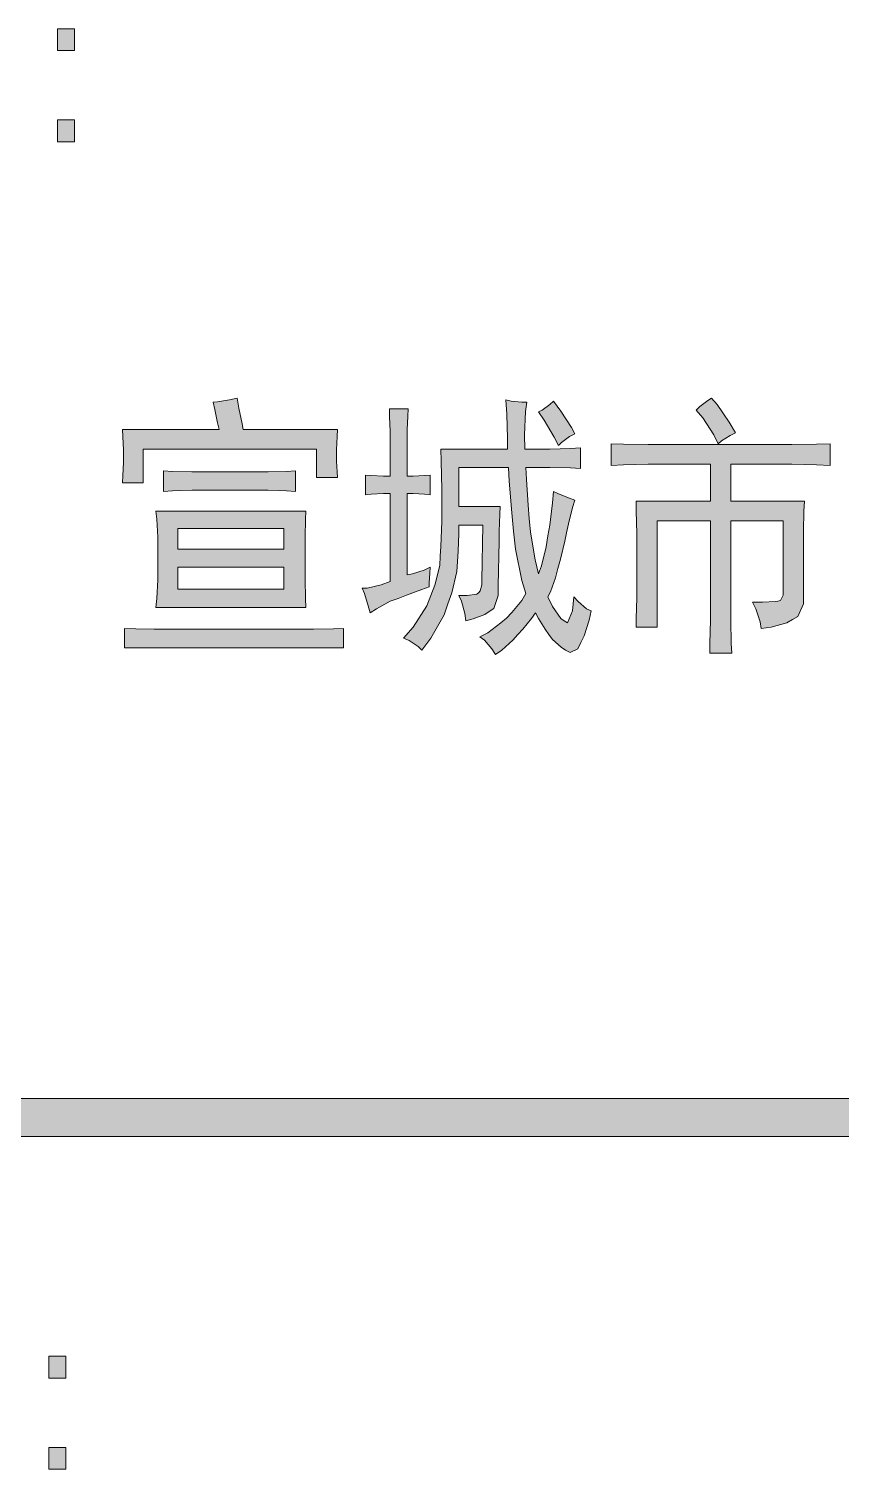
# Model space of a CAD drawing. Header units: millimetres. Extents: x 803 to 707111, y 130 to 2706464.
# Drawn here: x 701117 to 702226, y 2646160 to 2648126 of the extents above; entities that cross this region are included whole.
import ezdxf

# ---------------------------------------------------------------- set-up
doc = ezdxf.new("R2010")
doc.units = ezdxf.units.MM

msp = doc.modelspace()

# ---------------------------------------------------------------- hatches: boundary and pattern name
h = msp.add_hatch(color=0)
h.dxf.hatch_style = 2
h.paths.add_polyline_path([(701179.7, 2648096.5), (701156.1, 2648096.5), (701156.1, 2648126.1), (701179.7, 2648126.1)])
h = msp.add_hatch(color=0)
h.dxf.hatch_style = 2
h.paths.add_polyline_path([(701179.7, 2647972), (701156.1, 2647972), (701156.1, 2648002), (701179.7, 2648002)])
h = msp.add_hatch(color=0)
h.dxf.hatch_style = 2
h.paths.add_polyline_path([(701401.3, 2647622), (701403.9, 2647608.3), (701408.2, 2647586.8), (701409.4, 2647579.1), (701538.2, 2647579.1), (701537.8, 2647569.7), (701537, 2647551.6), (701537, 2647543.5), (701537, 2647536.2), (701537.8, 2647521.6), (701538.2, 2647513.9), (701509.9, 2647513.9), (701509.9, 2647552.5), (701273.3, 2647552.5), (701273.3, 2647506.6), (701245, 2647506.6), (701245.4, 2647516.4), (701246.3, 2647534), (701246.3, 2647542.2), (701246.3, 2647551.2), (701245.4, 2647569.7), (701245, 2647579.1), (701376.8, 2647579.1), (701374.7, 2647588.1), (701370.8, 2647606.6), (701368.7, 2647616.5), (701374.7, 2647616.9), (701391, 2647619.9)])
h = msp.add_hatch(color=0)
h.dxf.hatch_style = 2
h.paths.add_polyline_path([(701663.6, 2647364.4), (701653.3, 2647360.6), (701632.3, 2647352.9), (701621.1, 2647348.6), (701610.4, 2647344.7), (701591.5, 2647334.4), (701582.9, 2647328.8), (701580.3, 2647338.3), (701575.2, 2647355.4), (701572.2, 2647362.7), (701579, 2647362.7), (701597.9, 2647367), (701610.4, 2647371.7), (701610.4, 2647492), (701600.9, 2647492), (701584.2, 2647491.1), (701576.5, 2647490.2), (701576.5, 2647516.9), (701584.2, 2647516.4), (701600.9, 2647515.6), (701610.4, 2647515.6), (701610.4, 2647568.8), (701610.4, 2647577), (701609.5, 2647596.3), (701609.1, 2647607.5), (701634.8, 2647607.5), (701634.4, 2647597.6), (701633.6, 2647578.7), (701633.6, 2647568.8), (701633.6, 2647515.6), (701641.7, 2647515.6), (701657.2, 2647516.4), (701664.9, 2647516.9), (701664.9, 2647490.2), (701657.2, 2647491.1), (701641.7, 2647492), (701633.6, 2647492), (701633.6, 2647380.8), (701640.9, 2647382), (701656.7, 2647387.2), (701664.9, 2647391.1), (701664.5, 2647383.3), (701663.6, 2647370)])
h = msp.add_hatch(color=0)
h.dxf.hatch_style = 2
h.paths.add_polyline_path([(701833.2, 2647494.5), (701839.2, 2647492), (701853.4, 2647485.9), (701862, 2647482.9), (701859, 2647472.6), (701853.4, 2647450.3), (701850.8, 2647438.3), (701848.7, 2647426.7), (701842.7, 2647402.2), (701839.2, 2647389.3), (701835.8, 2647376.9), (701828.9, 2647357.6), (701825.5, 2647350.7), (701831.9, 2647337.4), (701843.1, 2647321.1), (701847.8, 2647318.1), (701852.1, 2647315.5), (701859, 2647331.8), (701860.7, 2647350.7), (701866.7, 2647344.3), (701878.3, 2647334.4), (701884.3, 2647331.8), (701881.7, 2647318.9), (701874.9, 2647297.5), (701870.6, 2647288.4), (701866.3, 2647279.9), (701856, 2647274.7), (701849.5, 2647278.1), (701843.5, 2647282), (701831.9, 2647292.7), (701826.8, 2647299.6), (701821.6, 2647306.9), (701812.6, 2647321.1), (701808.7, 2647328.8), (701803.2, 2647321.1), (701791.1, 2647306.5), (701784.3, 2647299.2), (701777.4, 2647291.5), (701762.4, 2647278.1), (701753.8, 2647272.1), (701749.1, 2647279.9), (701738.7, 2647291.5), (701732.7, 2647296.2), (701743.5, 2647301.8), (701761.1, 2647315.1), (701768.8, 2647321.9), (701776.1, 2647329.2), (701789.8, 2647345.6), (701795.4, 2647355.4), (701789.8, 2647373), (701781.3, 2647416), (701778.7, 2647440.4), (701776.1, 2647465.3), (701772.7, 2647508.7), (701771.8, 2647527.2), (701704, 2647527.2), (701704, 2647473.9), (701760.2, 2647473.9), (701759.8, 2647463.6), (701758.9, 2647440), (701758.9, 2647426.7), (701757.6, 2647365.7), (701757.6, 2647352.4), (701751.6, 2647334.8), (701745.2, 2647331), (701739.2, 2647326.7), (701723.3, 2647320.6), (701713.4, 2647318.1), (701712.1, 2647327.9), (701707.4, 2647345.1), (701704, 2647352.4), (701715.1, 2647352.4), (701728.4, 2647354.6), (701731, 2647356.7), (701733.2, 2647358.9), (701735.3, 2647367), (701735.3, 2647373), (701736.6, 2647448.6), (701704, 2647448.6), (701704, 2647437.4), (701703.1, 2647413), (701702.3, 2647399.2), (701701.4, 2647385.5), (701694.5, 2647356.3), (701688.9, 2647341.3), (701683.8, 2647326.2), (701665.8, 2647294.5), (701653.3, 2647278.1), (701648.6, 2647282.9), (701636.1, 2647291), (701628.4, 2647294.5), (701641.7, 2647309.5), (701660.2, 2647338.3), (701665.8, 2647352.4), (701671.3, 2647366.6), (701677.8, 2647393.6), (701678.6, 2647406.5), (701679.5, 2647419.4), (701680.8, 2647453.7), (701680.8, 2647475.6), (701680.8, 2647497.5), (701679.9, 2647536.2), (701679.5, 2647552.5), (701770.5, 2647552.5), (701770.5, 2647566.7), (701769.2, 2647600.2), (701767.9, 2647619.5), (701775.2, 2647617.8), (701789.8, 2647616.5), (701796.7, 2647616.5), (701795, 2647603.6), (701793.7, 2647571.8), (701794.1, 2647552.5), (701813.9, 2647552.5), (701828.1, 2647552.5), (701856.4, 2647553.4), (701869.7, 2647554.2), (701869.7, 2647525.9), (701856.4, 2647526.7), (701828.1, 2647527.2), (701813.9, 2647527.2), (701795.4, 2647527.2), (701796.3, 2647510.8), (701798.4, 2647476.1), (701800.1, 2647457.6), (701801.9, 2647439.1), (701807.9, 2647401.4), (701812.6, 2647382), (701816.5, 2647393.2), (701822.9, 2647419), (701825.5, 2647434), (701828.1, 2647448.6), (701831.9, 2647479.1)])
h = msp.add_hatch(color=0)
h.dxf.hatch_style = 2
h.paths.add_polyline_path([(701833.2, 2647617.8), (701843.1, 2647604.4), (701857.7, 2647582.1), (701862, 2647573.5), (701854.7, 2647569.7), (701843.9, 2647561.5), (701840.1, 2647557.2), (701834.1, 2647568.8), (701820.3, 2647592), (701812.6, 2647603.2), (701817.7, 2647605.7), (701828.1, 2647613.5)])
h = msp.add_hatch(color=0)
h.dxf.hatch_style = 2
h.paths.add_polyline_path([(702048.7, 2647622), (702056.5, 2647613.5), (702072.8, 2647589.4), (702081.4, 2647574.8), (702074.1, 2647571), (702062.5, 2647563.7), (702057.8, 2647559.8), (702051.7, 2647571.8), (702036.7, 2647595), (702027.7, 2647605.7), (702032.9, 2647610.5), (702043.6, 2647618.6)])
h = msp.add_hatch(color=0)
h.dxf.hatch_style = 2
h.paths.add_polyline_path([(702142.8, 2647558.5), (702158.2, 2647558.5), (702192.1, 2647559.4), (702210.6, 2647559.8), (702210.6, 2647530.2), (702192.1, 2647531), (702158.2, 2647531.9), (702142.8, 2647531.9), (702074.9, 2647531.9), (702074.9, 2647481.2), (702175.4, 2647481.2), (702174.5, 2647467.9), (702174.1, 2647440.4), (702174.1, 2647426.7), (702174.1, 2647353.7), (702174.1, 2647341.3), (702166.4, 2647324.1), (702159.1, 2647319.8), (702151.3, 2647315.5), (702130.3, 2647309.5), (702116.6, 2647307.8), (702115.3, 2647316.8), (702109.3, 2647334.4), (702104.6, 2647343.4), (702118.3, 2647343.4), (702135.9, 2647344.3), (702139.3, 2647345.1), (702142.8, 2647345.6), (702146.6, 2647353.3), (702146.6, 2647359.7), (702146.6, 2647454.6), (702074.9, 2647454.6), (702074.9, 2647337.4), (702074.9, 2647318.9), (702075.4, 2647287.2), (702076.2, 2647273.9), (702046.2, 2647273.9), (702046.6, 2647287.2), (702047.4, 2647318.9), (702047.4, 2647337.4), (702047.4, 2647454.6), (701974.5, 2647454.6), (701974.5, 2647309.5), (701945.7, 2647309.5), (701946.1, 2647321.1), (701947, 2647349.4), (701947, 2647365.7), (701947, 2647420.7), (701947, 2647437.4), (701946.1, 2647467.9), (701945.7, 2647481.2), (702047.4, 2647481.2), (702047.4, 2647531.9), (701979.6, 2647531.9), (701962.4, 2647531.9), (701928.5, 2647531), (701911.8, 2647530.2), (701911.8, 2647559.8), (701928.5, 2647559.4), (701962.4, 2647558.5), (701979.6, 2647558.5)])
h = msp.add_hatch(color=0)
h.dxf.hatch_style = 2
h.paths.add_polyline_path([(701431.3, 2647521.6), (701443.8, 2647521.6), (701468.7, 2647522), (701481.1, 2647522.9), (701481.1, 2647494.5), (701468.7, 2647495.4), (701443.8, 2647496.3), (701431.3, 2647496.3), (701354.5, 2647496.3), (701339.9, 2647496.3), (701313.3, 2647495.4), (701300.8, 2647494.5), (701300.8, 2647522.9), (701313.3, 2647522), (701339.5, 2647521.6), (701353.2, 2647521.6)])
h = msp.add_hatch(color=0)
h.paths.add_polyline_path([(701495.3, 2647467.9), (701494.9, 2647456.8), (701494, 2647432.3), (701494, 2647419), (701494, 2647388.1), (701494, 2647374.7), (701494.9, 2647348.6), (701495.3, 2647336.1), (701290.5, 2647336.1), (701291.8, 2647348.6), (701293.1, 2647373.9), (701293.1, 2647386.3), (701293.1, 2647419), (701293.1, 2647432.3), (701291.8, 2647456.8), (701290.5, 2647467.9)])
h.paths.add_polyline_path([(701465.3, 2647361.4), (701465.3, 2647391.1), (701320.6, 2647391.1), (701320.6, 2647361.4)])
h.paths.add_polyline_path([(701465.3, 2647416), (701465.3, 2647444.3), (701320.6, 2647444.3), (701320.6, 2647416)])
h = msp.add_hatch(color=0)
h.dxf.hatch_style = 2
h.paths.add_polyline_path([(701492.7, 2647306.5), (701505.6, 2647306.5), (701532.7, 2647307.3), (701546.4, 2647307.8), (701546.4, 2647281.2), (701247.6, 2647281.2), (701247.6, 2647307.8), (701263, 2647307.3), (701288.4, 2647306.5), (701298.2, 2647306.5)])
h = msp.add_hatch(color=0)
h.dxf.hatch_style = 2
h.paths.add_polyline_path([(699927.3, 2646614.4), (699927.3, 2646665.9), (705932.2, 2646665.9), (705932.2, 2646614.4)])
h = msp.add_hatch(color=0)
h.dxf.hatch_style = 2
h.paths.add_polyline_path([(701167.7, 2646284.2), (701144.5, 2646284.2), (701144.5, 2646314.3), (701167.7, 2646314.3)])
h = msp.add_hatch(color=0)
h.dxf.hatch_style = 2
h.paths.add_polyline_path([(701167.7, 2646160.1), (701144.5, 2646160.1), (701144.5, 2646189.8), (701167.7, 2646189.8)])

# ---------------------------------------------------------------- linework, layer by layer
at = {"color": 0, "lineweight": 0}
for points in [[(701179.7, 2648096.5), (701156.1, 2648096.5), (701156.1, 2648126.1), (701179.7, 2648126.1)], [(701179.7, 2647972), (701156.1, 2647972), (701156.1, 2648002), (701179.7, 2648002)], [(701401.3, 2647622), (701403.9, 2647608.3), (701408.2, 2647586.8), (701409.4, 2647579.1), (701538.2, 2647579.1), (701537.8, 2647569.7), (701537, 2647551.6), (701537, 2647543.5), (701537, 2647536.2), (701537.8, 2647521.6), (701538.2, 2647513.9), (701509.9, 2647513.9), (701509.9, 2647552.5), (701273.3, 2647552.5), (701273.3, 2647506.6), (701245, 2647506.6), (701245.4, 2647516.4), (701246.3, 2647534), (701246.3, 2647542.2), (701246.3, 2647551.2), (701245.4, 2647569.7), (701245, 2647579.1), (701376.8, 2647579.1), (701374.7, 2647588.1), (701370.8, 2647606.6), (701368.7, 2647616.5), (701374.7, 2647616.9), (701391, 2647619.9)], [(701663.6, 2647364.4), (701653.3, 2647360.6), (701632.3, 2647352.9), (701621.1, 2647348.6), (701610.4, 2647344.7), (701591.5, 2647334.4), (701582.9, 2647328.8), (701580.3, 2647338.3), (701575.2, 2647355.4), (701572.2, 2647362.7), (701579, 2647362.7), (701597.9, 2647367), (701610.4, 2647371.7), (701610.4, 2647492), (701600.9, 2647492), (701584.2, 2647491.1), (701576.5, 2647490.2), (701576.5, 2647516.9), (701584.2, 2647516.4), (701600.9, 2647515.6), (701610.4, 2647515.6), (701610.4, 2647568.8), (701610.4, 2647577), (701609.5, 2647596.3), (701609.1, 2647607.5), (701634.8, 2647607.5), (701634.4, 2647597.6), (701633.6, 2647578.7), (701633.6, 2647568.8), (701633.6, 2647515.6), (701641.7, 2647515.6), (701657.2, 2647516.4), (701664.9, 2647516.9), (701664.9, 2647490.2), (701657.2, 2647491.1), (701641.7, 2647492), (701633.6, 2647492), (701633.6, 2647380.8), (701640.9, 2647382), (701656.7, 2647387.2), (701664.9, 2647391.1), (701664.5, 2647383.3), (701663.6, 2647370)], [(701833.2, 2647494.5), (701839.2, 2647492), (701853.4, 2647485.9), (701862, 2647482.9), (701859, 2647472.6), (701853.4, 2647450.3), (701850.8, 2647438.3), (701848.7, 2647426.7), (701842.7, 2647402.2), (701839.2, 2647389.3), (701835.8, 2647376.9), (701828.9, 2647357.6), (701825.5, 2647350.7), (701831.9, 2647337.4), (701843.1, 2647321.1), (701847.8, 2647318.1), (701852.1, 2647315.5), (701859, 2647331.8), (701860.7, 2647350.7), (701866.7, 2647344.3), (701878.3, 2647334.4), (701884.3, 2647331.8), (701881.7, 2647318.9), (701874.9, 2647297.5), (701870.6, 2647288.4), (701866.3, 2647279.9), (701856, 2647274.7), (701849.5, 2647278.1), (701843.5, 2647282), (701831.9, 2647292.7), (701826.8, 2647299.6), (701821.6, 2647306.9), (701812.6, 2647321.1), (701808.7, 2647328.8), (701803.2, 2647321.1), (701791.1, 2647306.5), (701784.3, 2647299.2), (701777.4, 2647291.5), (701762.4, 2647278.1), (701753.8, 2647272.1), (701749.1, 2647279.9), (701738.7, 2647291.5), (701732.7, 2647296.2), (701743.5, 2647301.8), (701761.1, 2647315.1), (701768.8, 2647321.9), (701776.1, 2647329.2), (701789.8, 2647345.6), (701795.4, 2647355.4), (701789.8, 2647373), (701781.3, 2647416), (701778.7, 2647440.4), (701776.1, 2647465.3), (701772.7, 2647508.7), (701771.8, 2647527.2), (701704, 2647527.2), (701704, 2647473.9), (701760.2, 2647473.9), (701759.8, 2647463.6), (701758.9, 2647440), (701758.9, 2647426.7), (701757.6, 2647365.7), (701757.6, 2647352.4), (701751.6, 2647334.8), (701745.2, 2647331), (701739.2, 2647326.7), (701723.3, 2647320.6), (701713.4, 2647318.1), (701712.1, 2647327.9), (701707.4, 2647345.1), (701704, 2647352.4), (701715.1, 2647352.4), (701728.4, 2647354.6), (701731, 2647356.7), (701733.2, 2647358.9), (701735.3, 2647367), (701735.3, 2647373), (701736.6, 2647448.6), (701704, 2647448.6), (701704, 2647437.4), (701703.1, 2647413), (701702.3, 2647399.2), (701701.4, 2647385.5), (701694.5, 2647356.3), (701688.9, 2647341.3), (701683.8, 2647326.2), (701665.8, 2647294.5), (701653.3, 2647278.1), (701648.6, 2647282.9), (701636.1, 2647291), (701628.4, 2647294.5), (701641.7, 2647309.5), (701660.2, 2647338.3), (701665.8, 2647352.4), (701671.3, 2647366.6), (701677.8, 2647393.6), (701678.6, 2647406.5), (701679.5, 2647419.4), (701680.8, 2647453.7), (701680.8, 2647475.6), (701680.8, 2647497.5), (701679.9, 2647536.2), (701679.5, 2647552.5), (701770.5, 2647552.5), (701770.5, 2647566.7), (701769.2, 2647600.2), (701767.9, 2647619.5), (701775.2, 2647617.8), (701789.8, 2647616.5), (701796.7, 2647616.5), (701795, 2647603.6), (701793.7, 2647571.8), (701794.1, 2647552.5), (701813.9, 2647552.5), (701828.1, 2647552.5), (701856.4, 2647553.4), (701869.7, 2647554.2), (701869.7, 2647525.9), (701856.4, 2647526.7), (701828.1, 2647527.2), (701813.9, 2647527.2), (701795.4, 2647527.2), (701796.3, 2647510.8), (701798.4, 2647476.1), (701800.1, 2647457.6), (701801.9, 2647439.1), (701807.9, 2647401.4), (701812.6, 2647382), (701816.5, 2647393.2), (701822.9, 2647419), (701825.5, 2647434), (701828.1, 2647448.6), (701831.9, 2647479.1)], [(701833.2, 2647617.8), (701843.1, 2647604.4), (701857.7, 2647582.1), (701862, 2647573.5), (701854.7, 2647569.7), (701843.9, 2647561.5), (701840.1, 2647557.2), (701834.1, 2647568.8), (701820.3, 2647592), (701812.6, 2647603.2), (701817.7, 2647605.7), (701828.1, 2647613.5)], [(702048.7, 2647622), (702056.5, 2647613.5), (702072.8, 2647589.4), (702081.4, 2647574.8), (702074.1, 2647571), (702062.5, 2647563.7), (702057.8, 2647559.8), (702051.7, 2647571.8), (702036.7, 2647595), (702027.7, 2647605.7), (702032.9, 2647610.5), (702043.6, 2647618.6)], [(702142.8, 2647558.5), (702158.2, 2647558.5), (702192.1, 2647559.4), (702210.6, 2647559.8), (702210.6, 2647530.2), (702192.1, 2647531), (702158.2, 2647531.9), (702142.8, 2647531.9), (702074.9, 2647531.9), (702074.9, 2647481.2), (702175.4, 2647481.2), (702174.5, 2647467.9), (702174.1, 2647440.4), (702174.1, 2647426.7), (702174.1, 2647353.7), (702174.1, 2647341.3), (702166.4, 2647324.1), (702159.1, 2647319.8), (702151.3, 2647315.5), (702130.3, 2647309.5), (702116.6, 2647307.8), (702115.3, 2647316.8), (702109.3, 2647334.4), (702104.6, 2647343.4), (702118.3, 2647343.4), (702135.9, 2647344.3), (702139.3, 2647345.1), (702142.8, 2647345.6), (702146.6, 2647353.3), (702146.6, 2647359.7), (702146.6, 2647454.6), (702074.9, 2647454.6), (702074.9, 2647337.4), (702074.9, 2647318.9), (702075.4, 2647287.2), (702076.2, 2647273.9), (702046.2, 2647273.9), (702046.6, 2647287.2), (702047.4, 2647318.9), (702047.4, 2647337.4), (702047.4, 2647454.6), (701974.5, 2647454.6), (701974.5, 2647309.5), (701945.7, 2647309.5), (701946.1, 2647321.1), (701947, 2647349.4), (701947, 2647365.7), (701947, 2647420.7), (701947, 2647437.4), (701946.1, 2647467.9), (701945.7, 2647481.2), (702047.4, 2647481.2), (702047.4, 2647531.9), (701979.6, 2647531.9), (701962.4, 2647531.9), (701928.5, 2647531), (701911.8, 2647530.2), (701911.8, 2647559.8), (701928.5, 2647559.4), (701962.4, 2647558.5), (701979.6, 2647558.5)], [(701431.3, 2647521.6), (701443.8, 2647521.6), (701468.7, 2647522), (701481.1, 2647522.9), (701481.1, 2647494.5), (701468.7, 2647495.4), (701443.8, 2647496.3), (701431.3, 2647496.3), (701354.5, 2647496.3), (701339.9, 2647496.3), (701313.3, 2647495.4), (701300.8, 2647494.5), (701300.8, 2647522.9), (701313.3, 2647522), (701339.5, 2647521.6), (701353.2, 2647521.6)], [(701495.3, 2647467.9), (701494.9, 2647456.8), (701494, 2647432.3), (701494, 2647419), (701494, 2647388.1), (701494, 2647374.7), (701494.9, 2647348.6), (701495.3, 2647336.1), (701290.5, 2647336.1), (701291.8, 2647348.6), (701293.1, 2647373.9), (701293.1, 2647386.3), (701293.1, 2647419), (701293.1, 2647432.3), (701291.8, 2647456.8), (701290.5, 2647467.9)], [(701465.3, 2647416), (701465.3, 2647444.3), (701320.6, 2647444.3), (701320.6, 2647416)], [(701465.3, 2647361.4), (701465.3, 2647391.1), (701320.6, 2647391.1), (701320.6, 2647361.4)], [(701492.7, 2647306.5), (701505.6, 2647306.5), (701532.7, 2647307.3), (701546.4, 2647307.8), (701546.4, 2647281.2), (701247.6, 2647281.2), (701247.6, 2647307.8), (701263, 2647307.3), (701288.4, 2647306.5), (701298.2, 2647306.5)], [(699927.3, 2646614.4), (699927.3, 2646665.9), (705932.2, 2646665.9), (705932.2, 2646614.4)], [(701167.7, 2646284.2), (701144.5, 2646284.2), (701144.5, 2646314.3), (701167.7, 2646314.3)], [(701167.7, 2646160.1), (701144.5, 2646160.1), (701144.5, 2646189.8), (701167.7, 2646189.8)]]:
    msp.add_lwpolyline(points, close=True, dxfattribs=at)

doc.saveas('drawing.dxf')
